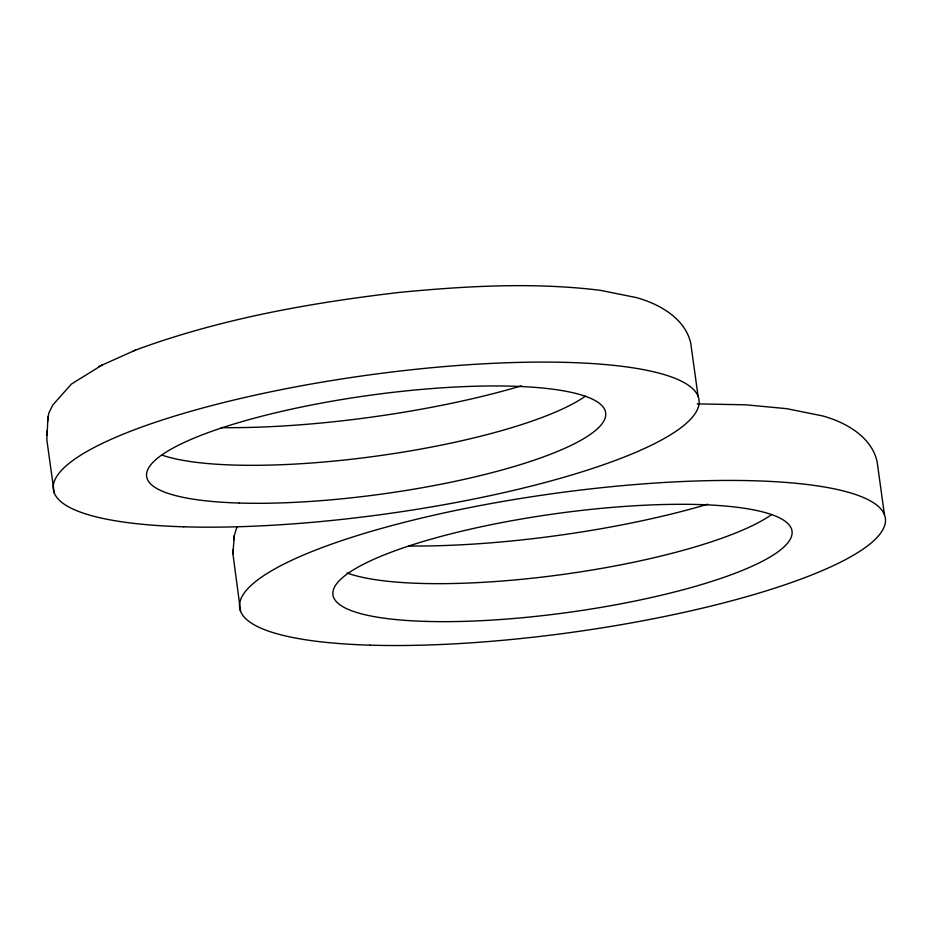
<?xml version="1.0" encoding="UTF-8"?>
<svg xmlns="http://www.w3.org/2000/svg" width="931" height="931" viewBox="0 0 931 931"><rect width="100%" height="100%" fill="white"/><g stroke="black" fill="none" stroke-linecap="round" stroke-linejoin="round"><path stroke-width="1.4" d="M54.219 492.941L46.829 439.758L47.97 417.065L48.959 412.84L52.73 405.055L71.431 384.049L102.107 365.057M240.57 611.295L232.901 553.724L234.321 535.418L236.905 527.155M47.621 421.406L47.97 417.065M46.55 435.382L46.911 431.006M232.901 553.724L233.262 549.348M233.972 539.759L234.321 535.418M132.691 351.371L135.67 350.033C220.368 318.798 309.837 302.901 399.236 292.427C465.977 285.992 533.475 282.093 600.239 290.309L636.071 297.524C658.892 303.715 685.065 318.169 690.721 343.132L698.099 396.327M98.663 366.605L135.67 350.033M697.214 403.879L745.638 404.81L786.59 408.651L822.422 415.878C845.243 422.069 871.416 436.511 877.072 461.485L884.45 514.668M585.471 396.117A231.703 49.75 -7.9 0 1 378.358 455.841A231.703 49.75 -7.9 0 1 162.064 455.131M521.337 385.876A263.124 56.5 -7.9 0 1 221.194 427.632M771.822 514.471A231.703 49.75 -7.9 0 1 562.976 574.427A231.703 49.75 -7.9 0 1 346.995 572.972M707.688 504.23A263.124 56.5 -7.9 0 1 409.023 545.997M183.605 526.806A325.955 70 -7.9 0 0 697.028 410.303A325.955 70 -7.9 0 0 247.844 396.781A325.955 70 -7.9 0 0 183.605 526.806M239.279 503.043A231.703 49.75 -7.9 0 0 604.242 420.23A231.703 49.75 -7.9 0 0 284.944 410.618A231.703 49.75 -7.9 0 0 239.279 503.043M425.63 621.396A231.703 49.75 -7.9 0 0 790.594 538.584A231.703 49.75 -7.9 0 0 471.295 528.959A231.703 49.75 -7.9 0 0 425.63 621.396M369.956 645.16A325.955 70 -7.9 0 0 883.379 528.657A325.955 70 -7.9 0 0 434.195 515.122A325.955 70 -7.9 0 0 369.956 645.16"/></g></svg>
